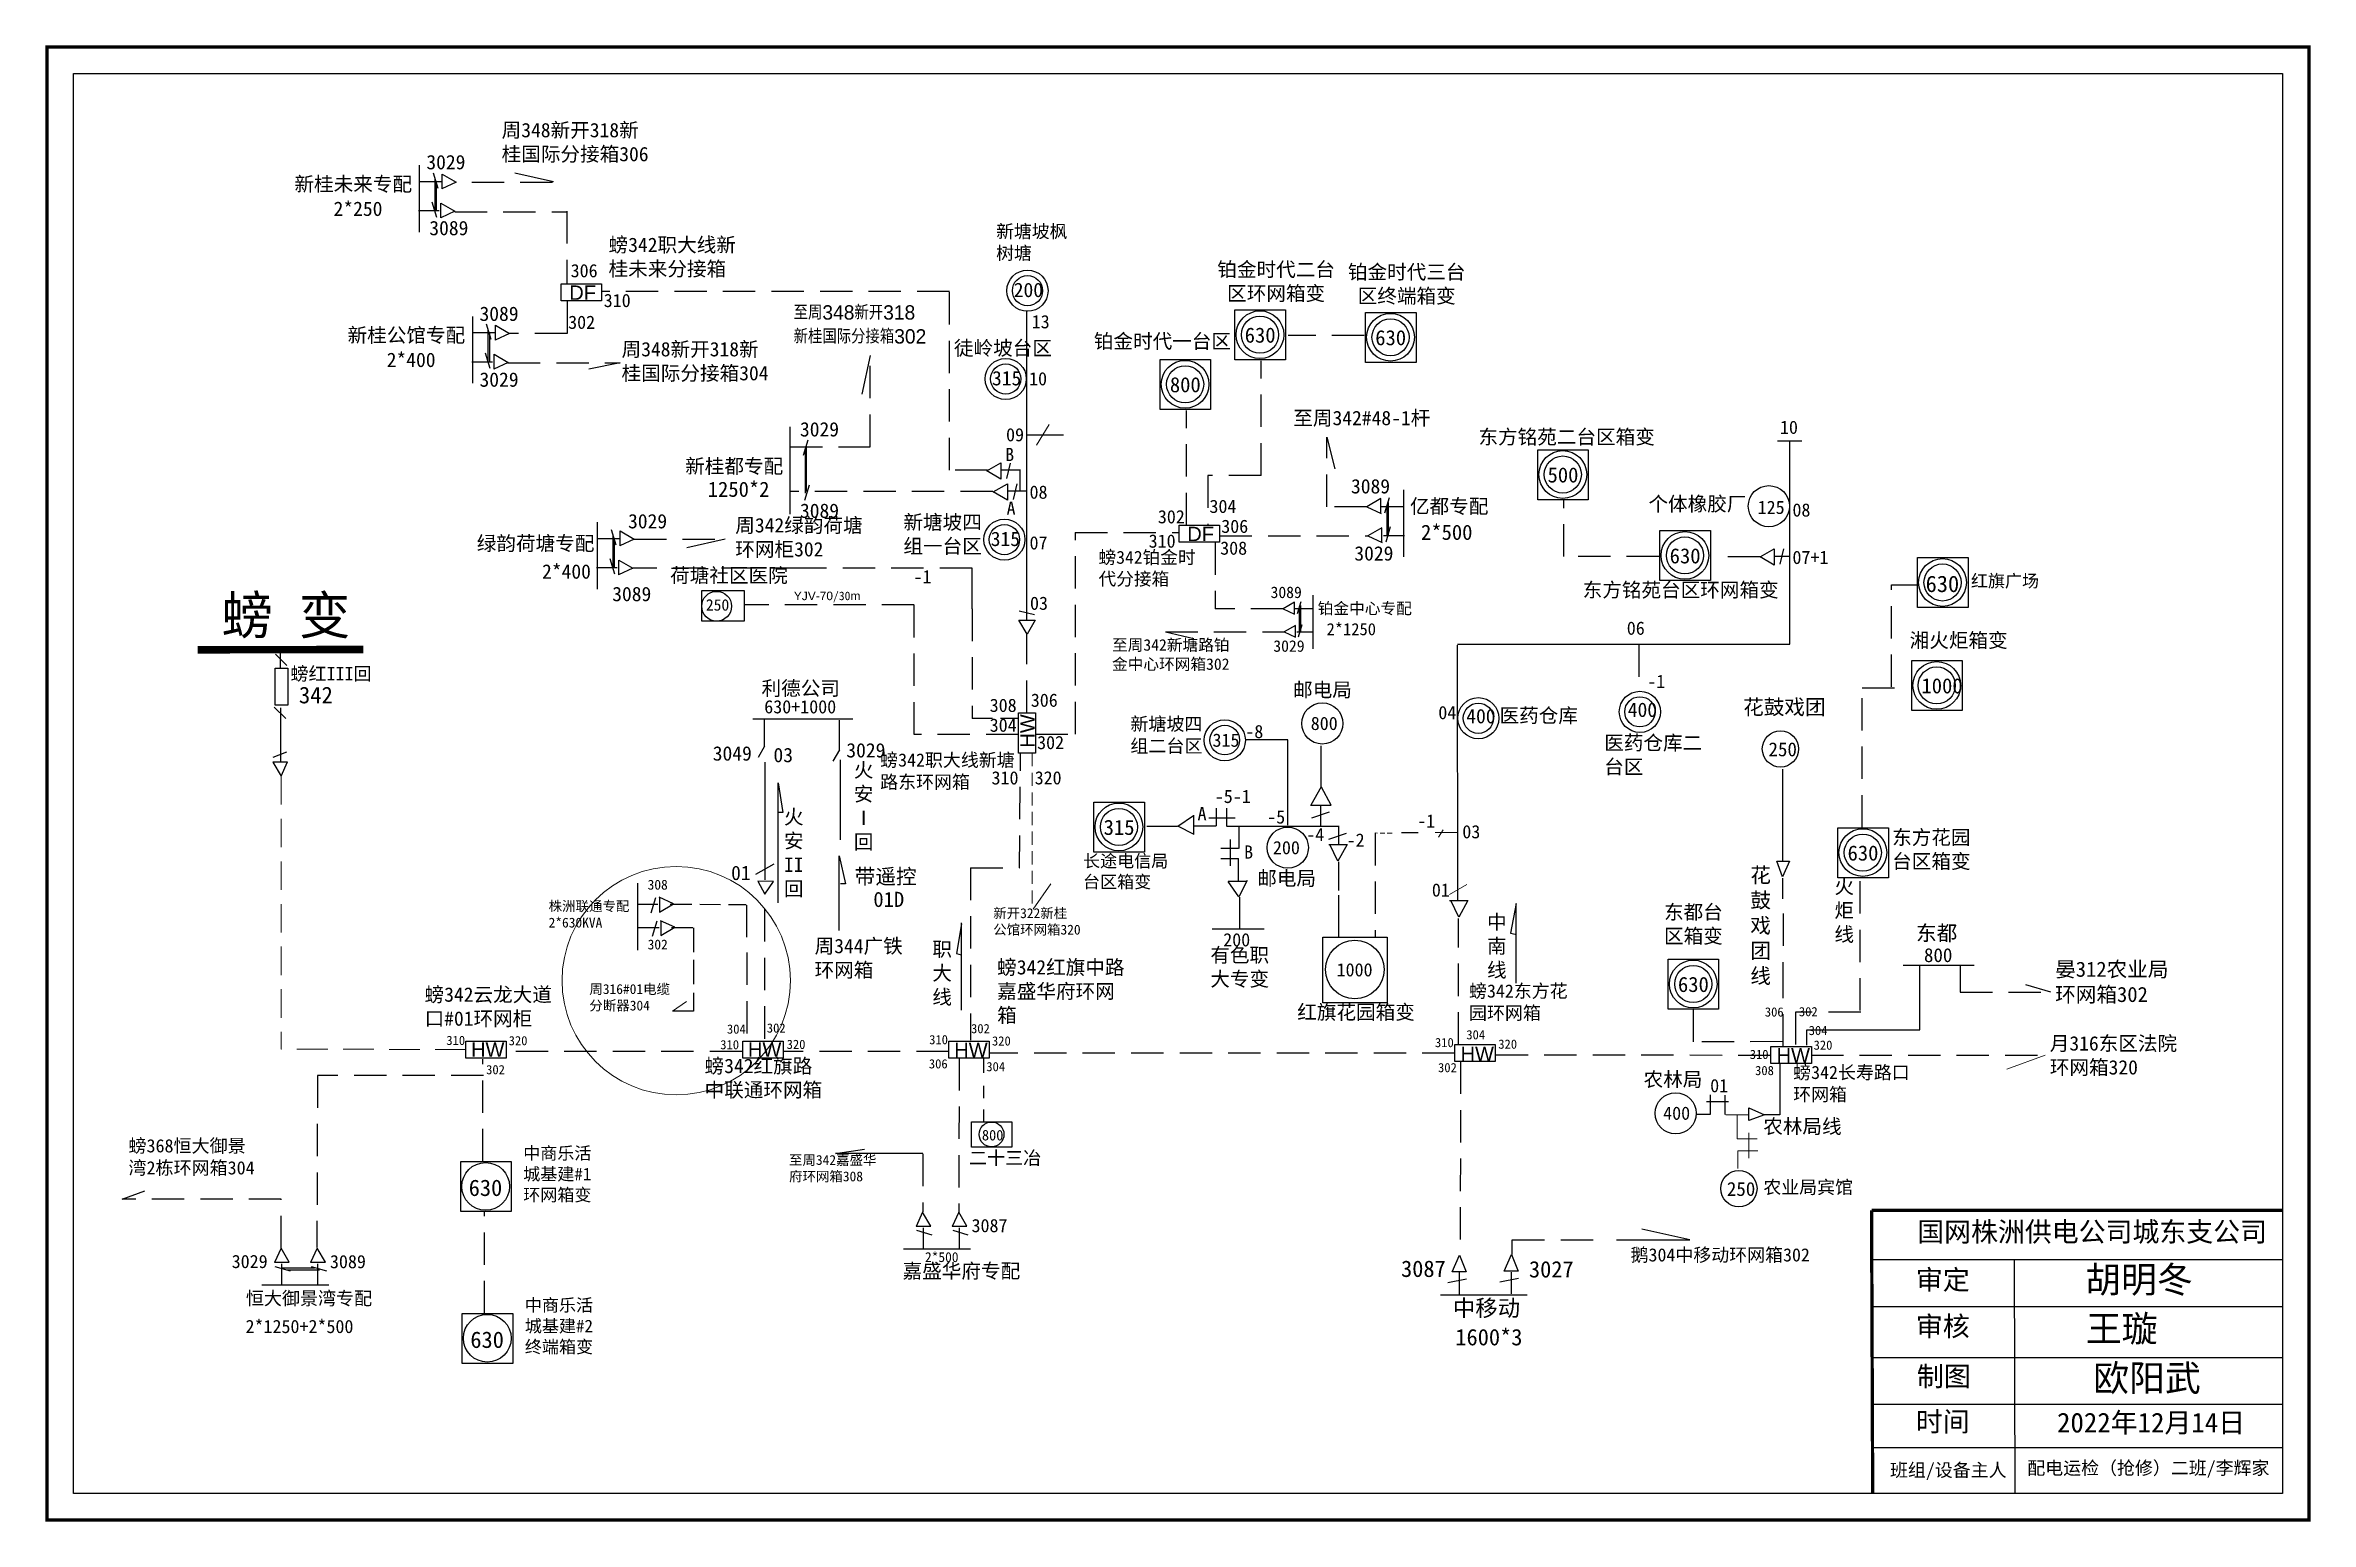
# Model space of a CAD drawing. Extents: x 408 to 1113, y 0 to 355.
# Drawn here: x 408.2 to 752.6, y -0.3 to 224.2 of the extents above; entities outside this region: 3.
import ezdxf

# ---------------------------------------------------------------- set-up
doc = ezdxf.new("R2010")
doc.units = 0
doc.header["$LTSCALE"] = 0.774411
doc.linetypes.add('ACAD_ISO02W100', pattern=[15, 12, -3])
doc.linetypes.add('DASHED2', pattern=[9.525, 6.35, -3.175])
doc.layers.get('0').update_dxf_attribs({"linetype": 'CONTINUOUS'})
doc.layers.add('0-RefEdit0', color=7, linetype='CONTINUOUS')
doc.styles.add('hztxt_txtstyle_2.18_0_0', font='', dxfattribs={"height": 2.185, "bigfont": 'hztxt.shx'})
doc.styles.add('SimSun_txtstyle_1.50_0_0', font='simsun.ttc', dxfattribs={"height": 1.5})
doc.styles.get("Standard").update_dxf_attribs({"font": '', "height": 2.5})
doc.styles.add('仿宋_txtstyle_1.50_0_0', font='simsun.ttc', dxfattribs={"height": 1.5})
doc.styles.add('仿宋_txtstyle_150.00_0_0150', font='simsun.ttc', dxfattribs={"height": 150})
doc.styles.add('仿宋_txtstyle_2.00_0_0', font='simsun.ttc', dxfattribs={"height": 2})
doc.styles.add('字体', font='simkai_0.ttf', dxfattribs={"height": 2.5})
doc.styles.add('宋体_txtstyle_1.50_0_0', font='SIMSUN.TTC', dxfattribs={"height": 1.5})
doc.styles.add('宋体_txtstyle_2.00_0_0', font='SIMSUN.TTC', dxfattribs={"height": 2})
doc.styles.add('宋体_txtstyle_200.00_0_0200', font='SIMSUN.TTC', dxfattribs={"height": 200})
doc.styles.add('宋体_txtstyle_3.00_0_0', font='SIMSUN.TTC', dxfattribs={"height": 3})
doc.styles.add('楷体_GB2312_txtstyle_1.50_0_0', font='SIMKAI.TTF', dxfattribs={"height": 1.5})
doc.styles.add('楷体_GB2312_txtstyle_2.00_0_0', font='SIMKAI.TTF', dxfattribs={"height": 2})
doc.styles.add('楷体_GB2312_txtstyle_2.18_0_0', font='SIMKAI.TTF', dxfattribs={"height": 2.185})
doc.styles.add('楷体_GB2312_txtstyle_200.00_0_0200', font='SIMKAI.TTF', dxfattribs={"height": 200})
doc.styles.add('楷体_GB2312_txtstyle_4.00_0_0', font='SIMKAI.TTF', dxfattribs={"height": 4})
doc.styles.get('hztxt_txtstyle_2.18_0_0').set_extended_font_data('hztxt')
doc.styles.get('Standard').set_extended_font_data('SimSun')

msp = doc.modelspace()

# ---------------------------------------------------------------- linework, layer by layer
at = {"color": 7, "linetype": 'Continuous'}
for p, q in [((1111.37, 355.33), (1110.82, 353)), ((1110.01, 354.28), (1112.91, 354.28)), ((553.53, 159.65), (556.43, 159.65)), ((554.89, 160.7), (554.34, 158.37)), ((554.52, 156.47), (557.43, 156.47)), ((555.88, 157.52), (555.33, 155.18)), ((671.11, 146.55), (673.44, 146.55)), ((672.48, 147.65), (671.93, 145.32)), ((556.24, 138.24), (558.57, 137.69))]:
    msp.add_line(p, q, dxfattribs=at)
at = {"color": 0, "linetype": 'Continuous'}
for p, q in [((465.04, 205.97), (465.04, 195.79)), ((465.04, 205.97), (465.04, 195.79)), ((468.52, 203.44), (465.12, 203.44)), ((467.9, 202.45), (467.2, 204.78)), ((470.65, 203.38), (468.48, 202.38)), ((468.52, 202.38), (468.52, 204.62)), ((468.52, 204.62), (470.65, 203.38)), ((485.42, 203.47), (479.58, 204.77)), ((467.71, 198.04), (467.02, 200.36)), ((468.33, 200.21), (470.46, 198.97)), ((468.33, 197.96), (468.33, 200.21)), ((468.08, 199.03), (464.93, 199.03)), ((470.46, 198.97), (468.3, 197.96)), ((473.11, 183), (473.11, 172.82)), ((473.11, 183), (473.11, 172.82)), ((476.6, 180.47), (473.19, 180.47)), ((475.98, 179.48), (475.28, 181.8)), ((478.73, 180.41), (476.56, 179.4)), ((476.6, 179.4), (476.6, 181.65)), ((476.6, 181.65), (478.73, 180.41)), ((476.16, 176.06), (473.01, 176.06)), ((475.79, 175.07), (475.1, 177.39)), ((478.54, 176), (476.37, 174.99)), ((476.41, 177.23), (478.54, 176)), ((476.41, 174.99), (476.41, 177.23)), ((533.61, 177.03), (532.31, 171.19)), ((523.71, 162.84), (523.71, 156.13)), ((523.88, 163.41), (523.88, 156.35)), ((671.59, 164.07), (675.26, 164.07)), ((611.24, 155.29), (609.11, 154.05)), ((611.24, 153.04), (611.24, 155.29)), ((611.86, 153.12), (612.55, 155.44)), ((614.72, 156.64), (614.72, 146.46)), ((492.09, 151.72), (492.09, 141.54)), ((492.09, 151.72), (492.09, 141.54)), ((609.11, 154.05), (611.28, 153.04)), ((611.24, 154.11), (614.64, 154.11)), ((495.57, 149.19), (492.17, 149.19)), ((494.95, 148.2), (494.26, 150.52)), ((497.7, 149.13), (495.54, 148.12)), ((495.57, 148.12), (495.57, 150.37)), ((495.57, 150.37), (497.7, 149.13)), ((511.56, 149.13), (505.73, 147.83)), ((611.42, 150.87), (609.29, 149.63)), ((609.29, 149.63), (611.46, 148.63)), ((611.42, 148.63), (611.42, 150.87)), ((611.68, 149.69), (614.83, 149.69)), ((612.04, 148.71), (612.74, 151.03)), ((495.13, 144.77), (491.98, 144.77)), ((494.77, 143.79), (494.07, 146.11)), ((497.52, 144.71), (495.35, 143.71)), ((495.39, 145.95), (497.52, 144.71)), ((495.39, 143.71), (495.39, 145.95)), ((598.11, 139.53), (596.4, 138.54)), ((596.4, 138.54), (598.14, 137.74)), ((598.11, 137.74), (598.11, 139.53)), ((598.11, 138.59), (600.83, 138.59)), ((598.6, 137.8), (599.16, 139.66)), ((600.89, 140.61), (600.89, 132.47)), ((598.26, 136), (596.55, 135.01)), ((596.55, 135.01), (598.29, 134.21)), ((598.26, 134.21), (598.26, 136)), ((598.46, 135.06), (600.98, 135.06)), ((598.75, 134.27), (599.31, 136.13)), ((597.09, 118.59), (590.73, 118.59)), ((597.09, 105.65), (597.09, 118.59)), ((580.37, 105.48), (582.74, 107.12)), ((582.76, 107.15), (582.76, 104.21)), ((586.23, 108.22), (586.23, 105.55)), ((587.77, 108.22), (587.77, 105.55)), ((582.85, 104.24), (580.37, 105.48)), ((582.73, 105.53), (586.23, 105.53)), ((585.09, 106.78), (589.11, 106.78)), ((588.38, 99.45), (588.38, 103.47)), ((586.94, 102.13), (589.61, 102.13)), ((586.94, 100.58), (589.61, 100.58)), ((589.63, 97.08), (589.63, 100.58)), ((588.01, 97.12), (590.94, 97.12)), ((589.68, 94.72), (588.04, 97.1)), ((590.92, 97.21), (589.68, 94.72)), ((690.68, 84.38), (701.45, 84.38)), ((550.85, 70.17), (550.85, 67.97)), ((550.85, 66.01), (550.85, 64.11)), ((550.85, 62.4), (550.85, 60.5)), ((528.34, 55.72), (532.75, 56.38)), ((541.63, 55.72), (528.34, 55.72))]:
    msp.add_line(p, q, dxfattribs=at)
at = {"color": 0, "linetype": 'DASHED2'}
for p, q in [((467.4, 204.01), (467.4, 199.01)), ((467.61, 203.42), (467.61, 198.97)), ((485.3, 203.36), (470.69, 203.36)), ((470.42, 198.9), (487.48, 198.9)), ((545.64, 186.77), (492.77, 186.77)), ((545.64, 159.62), (545.64, 186.77)), ((487.5, 185.33), (487.5, 180.39)), ((475.47, 181.04), (475.47, 176.04)), ((475.69, 180.44), (475.69, 176)), ((487.5, 180.39), (478.77, 180.39)), ((608.72, 180.09), (597.17, 180.09)), ((478.5, 175.93), (495.56, 175.93)), ((495.56, 175.93), (490.84, 174.97)), ((593.05, 158.82), (593.05, 176.25)), ((581.68, 151.27), (581.68, 168.7)), ((603.04, 154.05), (603.04, 164.61)), ((603.04, 164.61), (604.66, 158.11)), ((551.42, 159.62), (545.64, 159.62)), ((556.38, 159.71), (556.38, 156.48)), ((593.05, 158.82), (584.94, 158.82)), ((584.94, 158.82), (584.94, 151.25)), ((609.11, 154.05), (603.04, 154.05)), ((612.15, 154.08), (612.15, 149.64)), ((612.36, 154.68), (612.36, 149.67)), ((494.45, 149.76), (494.45, 144.75)), ((494.66, 149.16), (494.66, 144.72)), ((564.75, 150.13), (580.58, 150.13)), ((564.8, 119.48), (564.8, 150.13)), ((586.06, 148.64), (586.06, 138.51)), ((586.73, 149.63), (609.3, 149.63)), ((523.3, 144.72), (497.52, 144.71)), ((549.09, 144.72), (523.3, 144.72)), ((540.31, 139.15), (514.53, 139.15)), ((540.31, 119.43), (540.31, 139.15)), ((596.4, 138.54), (586.05, 138.54)), ((598.84, 138.57), (598.84, 135.01)), ((599.01, 139.05), (599.01, 135.04)), ((557.44, 122.74), (557.44, 134.7)), ((578.5, 135.01), (596.55, 135.01)), ((556.15, 119.43), (540.31, 119.43)), ((558.74, 119.48), (564.8, 119.48)), ((589.73, 102.11), (589.73, 105.43)), ((699.33, 84.34), (699.33, 80.24)), ((699.33, 80.24), (713.14, 80.24)), ((713.14, 80.24), (709.35, 81.34)), ((449.55, 67.6), (449.47, 41.42)), ((474.8, 67.6), (449.55, 67.6))]:
    msp.add_line(p, q, dxfattribs=at)
at = {"linetype": 'DASHED2'}
for p, q in [((487.45, 198.97), (487.45, 187.92)), ((533.61, 163.17), (533.61, 177.03)), ((521.43, 163.17), (533.61, 163.17)), ((552.24, 156.37), (521.43, 156.37)), ((639.1, 146.47), (639.1, 154.98)), ((497.7, 149.13), (511.56, 149.13)), ((497.7, 149.13), (511.56, 149.13)), ((653.54, 146.47), (639.1, 146.47)), ((668.92, 146.46), (661.59, 146.46)), ((688.9, 126.65), (688.9, 142.18)), ((688.9, 142.18), (692.82, 142.18)), ((549.09, 138.54), (549.09, 121.88)), ((578.5, 135.01), (582.79, 134.04)), ((650.49, 133.1), (650.49, 126.09)), ((684.45, 105.29), (684.45, 126.52)), ((684.45, 126.52), (691.77, 126.52)), ((556.31, 99.16), (556.47, 116.6)), ((580.33, 105.42), (575.65, 105.42)), ((610.41, 104.45), (610.41, 88.65)), ((616.95, 104.45), (614.37, 104.45)), ((548.87, 99.16), (548.86, 72.96)), ((548.87, 99.16), (556.31, 99.16)), ((684.16, 77.44), (684.16, 97.58)), ((517.56, 73.18), (517.56, 95.41)), ((589.74, 94.68), (589.74, 90)), ((623.08, 72.29), (623.08, 91.44)), ((672.42, 79.9), (672.49, 92.33)), ((514.85, 86.28), (514.83, 72.85)), ((672.42, 71.98), (672.42, 79.9)), ((658.77, 72.7), (658.77, 77.62)), ((684.22, 77.21), (674.31, 77.21)), ((674.31, 77.21), (674.31, 71.98)), ((672.33, 72.73), (658.83, 72.71)), ((474.72, 54.54), (474.72, 70.07)), ((514.13, 71.22), (478.25, 71.22)), ((545.54, 71.22), (520.54, 71.22)), ((547.11, 70.24), (547.1, 46.84)), ((622.46, 70.98), (551.7, 70.98)), ((623.37, 69.69), (623.31, 40.58)), ((628.72, 70.72), (670.7, 70.69)), ((676.67, 70.68), (712.29, 70.68)), ((671.94, 61.61), (669.48, 61.61)), ((541.6, 55.66), (541.6, 46.84)), ((419.88, 48.76), (423.3, 50.06)), ((444.05, 48.76), (419.88, 48.76)), ((444.05, 41.31), (444.05, 48.76)), ((474.97, 31.44), (474.97, 46.98)), ((631.17, 42.61), (631.17, 40.38)), ((631.24, 42.61), (645.04, 42.61)), ((444.19, 38.34), (449.47, 38.34)), ((444.94, 38.05), (450.22, 38.05))]:
    msp.add_line(p, q, dxfattribs=at)
for p, q in [((557.43, 156.47), (557.41, 183.84)), ((557.39, 165.01), (562.98, 165.01)), ((673.45, 133.14), (673.42, 164.05)), ((673.45, 133.1), (622.91, 133.1)), ((622.95, 94.29), (622.92, 133.03)), ((530.98, 121.77), (515.77, 121.75)), ((517.54, 117.63), (517.55, 121.75)), ((528.92, 117.09), (528.92, 121.59)), ((552.22, 121.87), (549.09, 121.88)), ((556.14, 121.85), (553.44, 121.87)), ((517.54, 117.63), (516.55, 115.93)), ((528.92, 117.09), (527.94, 115.39)), ((506.47, 93.57), (503.21, 93.58)), ((510.82, 93.55), (507.69, 93.56)), ((514.74, 93.53), (512.04, 93.54)), ((506.65, 90.02), (503.39, 90.03)), ((647.07, 42.61), (658.23, 42.61)), ((658.23, 42.61), (650.93, 44.24))]:
    msp.add_line(p, q)
at = {"linetype": 'Continuous'}
for p, q in [((521.43, 152.94), (521.43, 166.18)), ((524.11, 164.17), (523.41, 161.85)), ((524.3, 157.32), (523.6, 155)), ((444.91, 129.94), (443.18, 131.66)), ((444.72, 121.87), (442.99, 123.6)), ((443.95, 123.48), (443.94, 115.22)), ((442.78, 115.23), (444.02, 113.1)), ((445.02, 115.23), (442.78, 115.23)), ((442.82, 115.97), (444.92, 116.8)), ((444.02, 113.1), (445.02, 115.27)), ((517.61, 97.33), (517.61, 115.24)), ((529.1, 103.42), (529.1, 115.59)), ((672.38, 107.63), (672.39, 114.13)), ((519.59, 93.83), (519.59, 112.09)), ((519.59, 112.09), (520.31, 107.57)), ((520.31, 107.57), (519.59, 107.57)), ((600.75, 106.78), (603.45, 107.68)), ((672.39, 100.24), (672.36, 108.04)), ((587.79, 105.51), (604.87, 105.51)), ((603.34, 103.51), (606.04, 104.41)), ((604.87, 102.76), (604.87, 105.56)), ((528.9, 89.62), (528.9, 100.97)), ((528.9, 100.97), (529.86, 96.74)), ((603.34, 102.69), (606.12, 102.69)), ((604.73, 100.16), (603.51, 102.69)), ((606.12, 102.69), (604.73, 100.16)), ((604.83, 100.05), (604.83, 95.73)), ((671.44, 100.16), (673.38, 100.16)), ((672.35, 97.78), (671.44, 100.16)), ((673.38, 100.16), (672.35, 97.78)), ((498.27, 86.66), (498.27, 96.84)), ((516.21, 98.2), (519, 99.76)), ((516.53, 97.11), (517.56, 95.14)), ((518.92, 97.1), (516.53, 97.11)), ((517.56, 95.14), (518.92, 97.1)), ((529.86, 96.74), (529.09, 96.74)), ((672.39, 94.45), (672.39, 97.57)), ((501.31, 93.6), (498.16, 93.6)), ((500.95, 94.59), (500.25, 92.27)), ((503.7, 93.66), (501.53, 94.67)), ((501.57, 94.67), (501.57, 92.42)), ((501.57, 92.42), (503.7, 93.66)), ((514.82, 88.63), (514.82, 93.5)), ((604.83, 95.01), (604.83, 88.7)), ((621.71, 94.17), (624.49, 94.17)), ((623.1, 91.64), (621.88, 94.17)), ((624.49, 94.17), (623.1, 91.64)), ((631.85, 93.75), (630.95, 89.23)), ((631.85, 81.64), (631.85, 93.75)), ((501.5, 90.05), (498.35, 90.05)), ((501.14, 91.04), (500.44, 88.72)), ((503.89, 90.11), (501.72, 91.12)), ((501.76, 91.12), (501.76, 88.87)), ((501.76, 88.87), (503.89, 90.11)), ((506.71, 90.05), (506.71, 86.32)), ((547.48, 90.64), (546.71, 86.11)), ((547.5, 77.53), (547.5, 90.79)), ((630.95, 89.23), (631.67, 89.05)), ((506.71, 85.19), (506.71, 81.46)), ((546.71, 86.11), (547.43, 85.93)), ((693.21, 74.5), (693.21, 84.24)), ((506.71, 80.15), (506.71, 77.35)), ((506.71, 77.35), (503.53, 77.35)), ((676.05, 72.17), (676.05, 74.5)), ((676.05, 74.5), (693.21, 74.5)), ((671.97, 61.61), (671.97, 69.4)), ((664.11, 63.6), (660.76, 63.6)), ((661.39, 61.65), (661.39, 64.65)), ((663.61, 61.67), (663.6, 64.58)), ((667.21, 62.66), (669.6, 61.62)), ((667.21, 60.72), (667.21, 62.66)), ((661.32, 61.65), (659.36, 61.65)), ((667.21, 61.57), (663.69, 61.58)), ((669.6, 61.62), (667.21, 60.72)), ((541.58, 46.8), (540.57, 44.63)), ((542.82, 44.67), (541.58, 46.8)), ((547.07, 46.8), (546.07, 44.63)), ((548.31, 44.67), (547.07, 46.8)), ((540.57, 44.67), (542.82, 44.67)), ((540.65, 44.05), (542.97, 43.35)), ((541.64, 44.41), (541.64, 41.26)), ((546.07, 44.67), (548.31, 44.67)), ((546.15, 44.05), (548.47, 43.35)), ((547.13, 44.41), (547.13, 41.26)), ((444.02, 41.31), (443.01, 39.15)), ((443.01, 39.18), (445.25, 39.18)), ((443.09, 38.56), (445.41, 37.87)), ((445.25, 39.18), (444.02, 41.31)), ((444.08, 38.93), (444.08, 35.78)), ((449.51, 41.31), (448.51, 39.15)), ((448.51, 39.18), (450.75, 39.18)), ((448.58, 38.56), (450.91, 37.87)), ((450.75, 39.18), (449.51, 41.31)), ((449.57, 38.93), (449.57, 35.78)), ((548.84, 41.18), (538.66, 41.18)), ((622.11, 37.73), (623.22, 40.28)), ((623.22, 40.28), (624.22, 37.73)), ((630, 37.81), (631.11, 40.37)), ((631.11, 40.37), (632.11, 37.81)), ((685.91, 39.59), (748.28, 39.59)), ((707.56, 39.58), (707.64, 4.04)), ((451.28, 35.69), (441.1, 35.69)), ((624.27, 36.62), (621.46, 36.06)), ((624.22, 37.73), (622.11, 37.73)), ((623.22, 34.33), (623.22, 37.62)), ((632.16, 36.7), (629.35, 36.14)), ((632.11, 37.81), (630, 37.81)), ((631.11, 34.41), (631.11, 37.7)), ((620.33, 34.22), (633.51, 34.22)), ((685.91, 32.48), (748.28, 32.48)), ((685.91, 24.73), (748.28, 24.73)), ((685.91, 17.63), (748.28, 17.63)), ((685.92, 11.03), (748.29, 11.03))]:
    msp.add_line(p, q, dxfattribs=at)
at = {"color": 7, "linetype": 'Continuous', "lineweight": 0, "ltscale": 0.330633}
msp.add_line((560.81, 166.58), (558.89, 163.4), dxfattribs=at)
at = {"color": 7}
msp.add_line((557.44, 136.82), (557.43, 156.47), dxfattribs=at)
at = {"linetype": 'ACAD_ISO02W100'}
msp.add_line((443.91, 129.5), (443.91, 132.2), dxfattribs=at)
at = {"color": 7, "linetype": 'DASHED2', "lineweight": 0, "ltscale": 0.404683}
msp.add_line((558.21, 116.6), (558.24, 92.98), dxfattribs=at)
at = {"color": 7, "linetype": 'DASHED2', "lineweight": 0, "ltscale": 0.87881}
msp.add_line((444.02, 113.1), (444.02, 71.59), dxfattribs=at)
at = {"color": 7, "linetype": 'DASHED2', "lineweight": 0, "ltscale": 0.148933}
msp.add_line((612.96, 104.44), (610.41, 104.45), dxfattribs=at)
at = {"color": 7, "linetype": 'Continuous', "lineweight": 0, "ltscale": 0.078779}
msp.add_line((622.94, 104.51), (619.49, 104.51), dxfattribs=at)
at = {"color": 7, "linetype": 'Continuous', "lineweight": 0, "ltscale": 0.067541}
msp.add_line((620.73, 104.93), (620.01, 103.82), dxfattribs=at)
at = {"color": 7, "linetype": 'Continuous', "lineweight": 0, "ltscale": 0.404683}
msp.add_line((558.4, 92.89), (561.06, 96.72), dxfattribs=at)
at = {"color": 7, "linetype": 'Continuous', "lineweight": 0, "ltscale": 0.347258}
msp.add_line((624.32, 96.62), (621.71, 95.09), dxfattribs=at)
at = {"color": 0, "linetype": 'ByBlock'}
msp.add_line((585.62, 89.9), (593.5, 89.9), dxfattribs=at)
at = {"color": 7, "linetype": 'Continuous', "lineweight": 0, "ltscale": 0.546109}
msp.add_line((503.53, 77.35), (505.65, 78.82), dxfattribs=at)
at = {"color": 7, "linetype": 'DASHED2', "lineweight": 0, "ltscale": 0.949115}
msp.add_line((472.11, 71.53), (444.02, 71.59), dxfattribs=at)
at = {"color": 7, "linetype": 'Continuous', "lineweight": 0, "ltscale": 1.064052}
msp.add_line((712.29, 70.68), (706.44, 68.52), dxfattribs=at)
at = {"color": 7, "linetype": 'Continuous', "lineweight": 0, "ltscale": 0.469266}
for p, q in [((665.45, 61.57), (665.45, 57.95)), ((667.2, 58.85), (667.2, 55)), ((665.45, 57.95), (668.47, 57.95)), ((665.55, 56.13), (668.57, 56.13)), ((665.55, 56.13), (665.55, 53.45)), ((667.71, 57.95), (667.71, 57.95)), ((667.81, 56.13), (667.81, 56.13))]:
    msp.add_line(p, q, dxfattribs=at)
at = {"color": 7}
for points in [[(1107.81, 354.12), (1109.96, 355.35), (1109.95, 352.87)], [(551.33, 159.49), (553.48, 160.73), (553.47, 158.24)], [(552.32, 156.3), (554.47, 157.54), (554.46, 155.06)], [(668.91, 146.44), (671.06, 147.67), (671.06, 145.19)], [(557.45, 134.67), (556.21, 136.83), (558.69, 136.82)]]:
    msp.add_lwpolyline(points, close=True, dxfattribs=at)
at = {"linetype": 'Continuous', "const_width": 0.5}
msp.add_lwpolyline([(408.42, 223.96), (752.39, 223.96), (752.39, -0.01), (408.42, -0.01)], close=True, dxfattribs=at)
at = {"linetype": 'Continuous'}
for points in [[(412.46, 219.91), (748.35, 219.91), (748.35, 4.04), (412.46, 4.04)], [(472.11, 72.82), (478.25, 72.82), (478.25, 70.24), (472.11, 70.24)], [(514.22, 72.82), (520.36, 72.82), (520.36, 70.24), (514.22, 70.24)], [(545.55, 72.82), (551.7, 72.82), (551.7, 70.24), (545.55, 70.24)], [(622.49, 72.27), (628.64, 72.27), (628.64, 69.69), (622.49, 69.69)], [(670.57, 71.98), (676.72, 71.98), (676.72, 69.39), (670.57, 69.39)]]:
    msp.add_lwpolyline(points, close=True, dxfattribs=at)
at = {"color": 0, "linetype": 'Continuous'}
for points in [[(486.6, 187.94), (492.75, 187.94), (492.75, 185.36), (486.6, 185.36)], [(580.58, 151.25), (586.73, 151.25), (586.73, 148.67), (580.58, 148.67)], [(556.14, 116.6), (556.14, 122.74), (558.72, 122.74), (558.72, 116.6)], [(548.99, 60.52), (555.16, 60.52), (555.16, 56.67), (548.99, 56.67)]]:
    msp.add_lwpolyline(points, close=True, dxfattribs=at)
at = {"color": 0}
for points in [[(589.07, 184), (596.75, 184), (596.75, 176.39), (589.07, 176.39)], [(608.92, 183.6), (616.6, 183.6), (616.6, 175.99), (608.92, 175.99)], [(577.69, 176.45), (585.37, 176.45), (585.37, 168.84), (577.69, 168.84)], [(635.12, 162.73), (642.8, 162.73), (642.8, 155.12), (635.12, 155.12)], [(653.69, 150.43), (661.37, 150.43), (661.37, 142.82), (653.69, 142.82)], [(692.87, 146.33), (700.54, 146.33), (700.54, 138.72), (692.87, 138.72)], [(691.98, 130.68), (699.66, 130.68), (699.66, 123.06), (691.98, 123.06)], [(567.62, 109.16), (575.3, 109.16), (575.3, 101.54), (567.62, 101.54)], [(680.74, 105.25), (688.42, 105.25), (688.42, 97.64), (680.74, 97.64)], [(654.95, 85.27), (662.62, 85.27), (662.62, 77.66), (654.95, 77.66)], [(471.33, 54.51), (479.01, 54.51), (479.01, 46.9), (471.33, 46.9)], [(471.58, 31.41), (479.26, 31.41), (479.26, 23.8), (471.58, 23.8)]]:
    msp.add_lwpolyline(points, close=True, dxfattribs=at)
at = {"linetype": 'Continuous'}
for points, const_width in [([(456.54, 132.34), (431.35, 132.31)], 1.15), ([(685.87, 47.09), (686.04, 4.04)], 0.5), ([(685.91, 47.09), (748.28, 47.09)], 0.5)]:
    msp.add_lwpolyline(points, dxfattribs=dict(at, const_width=const_width))
at = {"linetype": 'ACAD_ISO02W100'}
msp.add_lwpolyline([(445.07, 123.91), (443.14, 123.91), (443.14, 129.5), (445.07, 129.5)], close=True, dxfattribs=at)
msp.add_lwpolyline([(602.41, 88.62), (612.19, 88.62), (612.19, 78.65), (602.41, 78.65)], close=True)
at = {"color": 0, "linetype": 'Continuous'}
for centre, radius in [((557.52, 186.9), 3.13), ((554.21, 173.48), 3.13), ((602.35, 121.1), 3.13), ((587.52, 118.54), 3.13), ((587.52, 118.58), 2.25), ((552.05, 58.62), 1.89)]:
    msp.add_circle(centre, radius, dxfattribs=at)
at = {"linetype": 'Continuous'}
for centre, radius in [((557.52, 186.9), 2.3), ((554.21, 173.48), 2.3), ((670.25, 154.14), 3.13), ((554.01, 149.05), 3.13), ((554.01, 149.05), 2.3), ((626.08, 121.9), 3.13), ((626.08, 121.9), 2.3), ((650.64, 122.87), 3.13), ((650.64, 122.87), 2.3), ((597.1, 102.22), 3.13), ((607.3, 83.7), 4.44), ((656.08, 61.83), 3.13)]:
    msp.add_circle(centre, radius, dxfattribs=at)
at = {"color": 0}
for centre, radius in [((592.87, 180.21), 3.63), ((592.87, 180.21), 2.82), ((612.72, 179.82), 3.63), ((612.72, 179.82), 2.82), ((581.49, 172.67), 3.63), ((581.49, 172.67), 2.82), ((638.92, 158.95), 3.63), ((638.92, 158.95), 2.82), ((657.49, 146.65), 3.63), ((657.49, 146.65), 2.82), ((696.66, 142.54), 3.63), ((696.66, 142.54), 2.82), ((510.25, 138.92), 2.27), ((695.78, 126.89), 3.63), ((695.78, 126.89), 2.82), ((571.42, 105.37), 3.63), ((571.42, 105.37), 2.82), ((684.54, 101.47), 3.63), ((684.54, 101.47), 2.82), ((658.75, 81.49), 3.63), ((658.75, 81.49), 2.82), ((475.13, 50.72), 3.63), ((475.38, 27.63), 3.63)]:
    msp.add_circle(centre, radius, dxfattribs=at)
for centre in [(672.02, 117.23), (665.69, 50.38)]:
    msp.add_circle(centre, 2.76)
at = {"color": 12, "linetype": 'Continuous', "lineweight": 0, "ltscale": 0.669011, "true_color": 0xc00000}
msp.add_circle((504.1, 82), 17.36, dxfattribs=at)
at = {"layer": '0-RefEdit0', "color": 0, "linetype": 'ByBlock', "ltscale": 2}
for p, q in [((549.09, 138.54), (549.09, 144.72)), ((602.18, 111.53), (602.18, 117.71))]:
    msp.add_line(p, q, dxfattribs=at)
at = {"layer": '0-RefEdit0', "linetype": 'ByBlock', "ltscale": 2}
for p, q in [((602.18, 111.49), (600.61, 108.68)), ((602.18, 111.45), (603.67, 108.72)), ((600.57, 108.68), (603.71, 108.68)), ((602.12, 105.53), (602.12, 108.67))]:
    msp.add_line(p, q, dxfattribs=at)
at = {"layer": '0-RefEdit0', "color": 0, "linetype": 'ByBlock', "ltscale": 2}
msp.add_lwpolyline([(507.99, 141.31), (514.44, 141.31), (514.44, 136.65), (507.99, 136.65)], close=True, dxfattribs=at)

# ---------------------------------------------------------------- texts
at = {"color": 0, "linetype": 'Continuous'}
for p in [(694.09, 141.08), (472.55, 49.26), (472.8, 26.16)]:
    msp.add_text('630', height=2.5, dxfattribs=at).set_placement(p)
at = {"attachment_point": 1}
for s, insert, char_height, width, style in [('{\\fSimSun|b0|i0|c134|p2;周348新开318新桂国际分接箱306}', (477.56, 212.41), 2.185, 23.6779, '字体'), ('{\\fSimSun|b0|i0|c134|p2;新桂未来专配}', (446.05, 204.21), 2.185, 23.6779, '字体'), ('新桂公馆专配', (454.13, 181.24), 2.185, 23.6779, '字体'), ('{\\fSimSun|b0|i0|c134|p2;周348新开318新桂国际分接箱304}', (495.8, 179.1), 2.185, 23.6779, '字体'), ('东方铭苑二台区箱变', (626.09, 165.77), 2.185, 31.9938, '字体'), ('新桂都专配', (505.47, 161.32), 2.185, 23.6779, '字体'), ('个体橡胶厂', (651.94, 155.59), 2.185, 16.3469, '字体'), ('周342绿韵荷塘环网柜302', (513.09, 152.33), 2.185, 21.2226, '字体'), ('绿韵荷塘专配 ', (473.78, 149.58), 2.185, 21.89, '字体'), ('荷塘社区医院', (503.18, 144.71), 2.185, 31.9938, '字体'), ('东方铭苑台区环网箱变', (641.94, 142.51), 2.185, 31.9938, '字体'), ('红旗广场', (700.97, 143.73), 1.9, 21.1962, '字体'), ('湘火炬箱变', (691.66, 134.84), 2.185, 18.5002, '字体'), ('利德公司', (517.08, 127.55), 2.185, 14.3591, '字体'), ('花鼓戏团', (666.34, 124.76), 2.3, 15.1149, '字体'), ('火安Ⅰ回', (531.11, 115.13), 2.185, 3.0797, '字体'), ('螃342职大线新塘路东环网箱', (535.12, 116.55), 2, 21.2226, '楷体_GB2312_txtstyle_2.00_0_0'), ('火安\\PII回', (520.49, 108), 2.185, 3.0797, '字体'), ('东方花园台区箱变', (689, 104.88), 2.185, 13.28, '字体'), ('邮电局', (592.46, 98.65), 2.185, 14.3591, '字体'), ('花鼓戏团线', (667.43, 99.21), 2.3, 2.834, '字体'), ('火炬线', (680.22, 97.43), 2.185, 3.1851, '字体'), ('东都台区箱变', (654.31, 93.52), 2.185, 8.9291, '字体'), ('中南线', (627.4, 92), 2.185, 3.1851, '字体'), ('东都', (692.63, 90.39), 2.3, 15.1149, '字体'), ('{\\fSimSun|b0|i0|c134|p2;周}344{\\fSimSun|b0|i0|c134|p2;广铁\\P环网箱}', (525.15, 88.36), 2.185, 24.3756, '字体'), ('职大线', (543.05, 87.89), 2.185, 3.1851, '字体'), ('有色职大专变', (585.32, 86.99), 2.185, 10.4887, '字体'), ('螃342{\\fSimSun|b0|i0|c134|p2;红旗中路嘉盛华府环网箱}', (552.91, 85.13), 2.185, 19.8286, '字体'), ('{\\fSimSun|b0|i0|c134|p2;晏312农业局环网箱302}', (713.78, 84.89), 2.3, 18.4782, '字体'), ('螃342云龙大道口#01环网柜', (465.84, 80.98), 2.185, 21.8564, '字体'), ('螃342东方花园环网箱', (624.66, 81.43), 2, 14.9849, '宋体_txtstyle_2.00_0_0'), ('红旗花园箱变', (598.54, 78.31), 2.185, 28.5026, '字体'), ('{\\H0.6407x;306}', (669.64, 77.94), 2.185, 24.3757, '字体'), ('{\\H0.6407x;302}', (674.82, 77.99), 2.185, 24.3757, '字体'), ('{\\H0.6407x;310}', (469.15, 73.62), 2.185, 24.3757, '字体'), ('{\\fArial|b0|i0|c0|p32;HW}', (472.9, 72.62), 2.185, 24.3757, '字体'), ('{\\H0.6407x;320}', (478.63, 73.58), 2.185, 24.3757, '字体'), ('{\\H0.6407x;310}', (510.8, 72.97), 2.185, 24.3757, '字体'), ('{\\H0.6407x;304}', (511.82, 75.34), 2.185, 24.3757, '字体'), ('{\\fArial|b0|i0|c0|p32;HW}', (515.01, 72.62), 2.185, 24.3757, '字体'), ('{\\H0.6407x;302}', (517.88, 75.5), 2.185, 24.3757, '字体'), ('{\\H0.6407x;320}', (520.9, 73.02), 2.185, 24.3757, '字体'), ('{\\H0.6407x;310}', (542.57, 73.73), 2.185, 24.3757, '字体'), ('{\\fArial|b0|i0|c0|p32;HW}', (546.38, 72.55), 2.185, 24.3757, '字体'), ('{\\H0.6407x;302}', (548.94, 75.41), 2.185, 24.3757, '字体'), ('{\\H0.6407x;320}', (552.12, 73.54), 2.185, 24.3757, '字体'), ('{\\H0.6407x;310}', (619.48, 73.29), 2.185, 24.3757, '字体'), ('{\\H0.6407x;304}', (624.25, 74.48), 2.185, 24.3757, '字体'), ('{\\H0.6407x;320}', (629.11, 73.05), 2.185, 24.3757, '字体'), ('{\\H0.6407x;304}', (676.31, 75.13), 2.185, 24.3757, '字体'), ('{\\H0.6407x;320}', (677.06, 72.9), 2.185, 24.3757, '字体'), ('{\\H0.6407x;302}', (475.2, 69.17), 2.185, 24.3757, '字体'), ('螃342{\\fSimSun|b0|i0|c134|p2;红旗路\\P中联通环网箱}', (508.42, 70.13), 2.185, 24.3757, '字体'), ('{\\H0.6407x;306}', (542.52, 70.06), 2.185, 24.3757, '字体'), ('{\\H0.6407x;304}', (551.26, 69.63), 2.185, 24.3757, '字体'), ('{\\H0.6407x;302}', (619.95, 69.48), 2.185, 24.3757, '字体'), ('{\\fArial|b0|i0|c0|p32;HW}', (623.37, 71.97), 2.185, 24.3757, '字体'), ('{\\H0.6407x;310}', (667.35, 71.49), 2.185, 24.3757, '字体'), ('{\\H0.6407x;308}', (668.16, 69.04), 2.185, 24.3757, '字体'), ('{\\fArial|b0|i0|c0|p32;HW}', (671.42, 71.74), 2.185, 24.3757, '字体'), ('农林局', (651.2, 68.09), 2.185, 14.3591, '字体'), ('农林局线', (669.4, 60.93), 2.185, 14.3591, '字体'), ('{\\fSimSun|b0|i0|c134|p2;中商乐活城基建#1环网箱变}', (480.84, 56.72), 1.9, 11.7751, '字体'), ('嘉盛华府专配', (538.53, 38.96), 2.185, 24.2863, '字体'), ('2*500', (541.93, 40.72), 1.5, 4.2281, 'SimSun_txtstyle_1.50_0_0'), ('3087', (614.32, 39.45), 2.5, 22.4276, '字体'), ('3027', (633.77, 39.37), 2.5, 22.4276, '字体'), ('{\\fSimSun|b0|i0|c134|p2;中商乐活城基建#2终端箱变}', (481.09, 33.62), 1.9, 11.7751, '字体'), ('中移动', (622.2, 33.48), 2.5, 22.4276, '字体')]:
    msp.add_mtext(s, dxfattribs=dict(at, insert=insert, char_height=char_height, width=width, style=style))
at = {"linetype": 'Continuous', "char_height": 2.185, "width": 2.8242, "attachment_point": 1}
for s, insert in [('3029 ', (466.11, 207.54)), ('2*250', (452, 200.45)), ('3089 ', (466.56, 197.52)), ('3089 ', (474.19, 184.49)), ('2*400', (460.08, 177.48)), ('3029 ', (474.19, 174.48)), ('3029', (522.92, 166.92)), ('3029 ', (496.78, 152.95)), ('3089', (522.92, 154.54)), ('2*400', (483.7, 145.3)), ('3089 ', (494.37, 141.88)), ('3049', (509.66, 117.64)), ('03', (518.89, 117.4)), ('3029', (529.97, 118.12)), ('01', (512.45, 99.48))]:
    msp.add_mtext(s, dxfattribs=dict(at, insert=insert))
at = {"color": 1, "linetype": 'DASHED2', "insert": (552.76, 196.92), "char_height": 1.9837, "width": 11.0089, "attachment_point": 1, "style": '字体'}
msp.add_mtext('{\\fSimSun|b0|i0|c134|p2;\\C256;新塘坡枫树塘}', dxfattribs=at)
at = {"color": 7, "char_height": 2.185, "attachment_point": 1}
for s, insert, width, style in [('{\\fSimSun|b0|i0|c134|p2;螃342职大线新桂未来分接箱}', (493.82, 194.97), 20.5929, '楷体_GB2312_txtstyle_2.18_0_0'), ('新塘坡四组一台区', (538.65, 152.8), 13.5989, '字体'), ('医药仓库', (629.3, 123.41), 15.1497, '字体'), ('{\\fSimSun|b0|i0|c134|p2;医药仓库二台区}', (645.22, 119.26), 15.1497, '字体')]:
    msp.add_mtext(s, dxfattribs=dict(at, insert=insert, width=width, style=style))
at = {"color": 0, "attachment_point": 1}
for s, insert, char_height, width in [('306', (488.05, 190.95), 2.01, 14.3591), ('310', (493.08, 186.42), 2.01, 14.3591), ('302', (487.67, 183.11), 2.01, 14.3591), ('13', (558.16, 183.19), 2.01, 14.3591), ('630', (590.55, 181.3), 2.3, 4.8377), ('630', (610.4, 180.91), 2.3, 4.8377), ('10', (557.76, 174.52), 2.01, 14.3591), ('800', (579.17, 173.76), 2.3, 4.8377), ('09', (554.26, 166.01), 2.01, 14.3591), ('B', (554.12, 163), 2.01, 14.3591), ('500', (636.6, 160.04), 2.3, 4.8377), ('08', (557.83, 157.28), 2.01, 14.3591), ('304', (585.19, 155.12), 2.01, 14.3591), ('A', (554.34, 154.84), 2.01, 14.3591), ('302', (577.34, 153.54), 2.01, 14.3591), ('306', (586.98, 152.09), 2.01, 14.3591), ('07', (557.83, 149.57), 2.01, 14.3591), ('310', (575.94, 149.84), 2.01, 14.3591), ('308', (586.82, 148.77), 2.01, 14.3591), ('2*500', (617.36, 151.32), 2.3, 24.3757), ('630', (655.17, 147.74), 2.3, 4.8377), ('{\\fArial|b0|i0|c0|p32;YJV-70\\fSimSun|b0|i0|c134|p32;/30\\fArial|b0|i0|c0|p32;m}', (521.99, 141.15), 1.3, 23.363), ('-1', (540.18, 144.42), 2.01, 14.3591), ('250', (508.61, 140), 1.743, 8.5318), ('03', (557.9, 140.39), 2.01, 14.3591), ('2*1250', (603, 136.36), 1.84, 19.5005), ('1000', (693.46, 127.98), 2.3, 4.8377), ('306', (558.02, 125.65), 2.01, 14.3591), ('-8', (590.64, 120.88), 2.01, 14.3591), ('800', (600.59, 122.12), 2.01, 4.2281), ('302', (558.98, 119.21), 2.01, 14.3591), ('315', (585.65, 119.57), 2.01, 4.2281), ('315', (569.1, 106.46), 2.3, 4.8377), ('630', (682.22, 102.56), 2.3, 4.8377), ('800', (693.84, 86.94), 2.116, 4.4507), ('630', (656.43, 82.58), 2.3, 4.8377), ('800', (550.59, 59.31), 1.6, 24.3757)]:
    msp.add_mtext(s, dxfattribs=dict(at, insert=insert, char_height=char_height, width=width))
at = {"color": 0, "style": '字体'}
for s, insert, char_height, width, attachment_point in [('铂金时代二台\\P区环网箱变', (595.33, 191.23), 2.185, 24.7047, 2), ('铂金时代三台\\P区终端箱变', (615.18, 190.84), 2.185, 24.7047, 2), ('{\\fArial|b0|i0|c0|p32;DF}', (487.84, 187.7), 2.185, 24.3757, 1), ('徒岭坡台区', (546.34, 179.27), 2.185, 15.0745, 1), ('铂金时代一台区', (578.04, 180.32), 2.185, 23.5316, 2), ('至周342#48-1杆', (597.94, 168.64), 2.185, 31.9938, 1), ('亿都专配', (615.68, 155.22), 2.185, 14.3591, 1), ('{\\fArial|b0|i0|c0|p32;DF}', (581.82, 151.01), 2.185, 24.3757, 1), ('{\\C256;螃342\\fSimSun|b0|i0|c134|p2;\\C0;铂金时代分接箱}', (568.33, 147.35), 1.9665, 15.2363, 1), ('{\\fSimSun|b0|i0|c134|p2;铂金中心专配}', (601.66, 139.48), 1.748, 14.7959, 1), ('{\\fSimSun|b0|i0|c134|p2;至周342新塘路铂金中心环网箱302}', (570.37, 133.92), 1.748, 18.3483, 1), ('邮电局', (597.91, 127.32), 2.185, 14.3591, 1), ('{\\fSimSun|b0|i0|c134|p2;新塘坡四组二台区}', (573.16, 122.04), 2.0102, 11.4433, 1)]:
    msp.add_mtext(s, dxfattribs=dict(at, insert=insert, char_height=char_height, width=width, attachment_point=attachment_point))
at = {"color": 7, "char_height": 2.185, "attachment_point": 1}
for s, insert, width in [('200', (555.43, 188.11), 5.086), ('315', (552.12, 174.69), 5.086), ('315', (551.93, 150.26), 5.086), ('400', (648.8, 124.28), 4.545), ('400', (624.24, 123.31), 4.545)]:
    msp.add_mtext(s, dxfattribs=dict(at, insert=insert, width=width))
at = {"color": 2, "true_color": 0xffff00, "attachment_point": 1}
for s, insert, char_height, width, style in [('至周348新开318^M^J新桂国际分接箱302', (521.96, 184.69), 2.185, 23.6779, 'hztxt_txtstyle_2.18_0_0'), ('周316#01电缆^M^J分断器304', (490.9, 81.47), 1.5, 24.3756, '仿宋_txtstyle_1.50_0_0'), ('至周342嘉盛华府环网箱308', (521.26, 55.49), 1.5, 14.74, '楷体_GB2312_txtstyle_1.50_0_0'), ('鹅304中移动环网箱302', (649.23, 41.31), 2, 44.0926, '楷体_GB2312_txtstyle_2.00_0_0')]:
    msp.add_mtext(s, dxfattribs=dict(at, insert=insert, char_height=char_height, width=width, style=style))
at = {"attachment_point": 1}
for s, insert, char_height, width in [('10', (671.94, 167.14), 2.01, 14.3591), ('1250*2', (508.9, 157.86), 2.3, 24.3757), ('125', (668.55, 154.97), 2.01, 4.2281), ('08', (673.84, 154.57), 2.01, 14.3591), ('07+1', (673.84, 147.36), 2.01, 14.3591), ('06', (648.65, 136.6), 2.01, 14.3591), ('-1', (651.76, 128.51), 2.01, 14.3591), ('630+1000', (517.49, 124.65), 2.01, 14.3591), ('308 ', (551.77, 124.87), 2.01, 14.3591), ('304', (551.77, 121.85), 2.01, 14.3591), ('04', (619.99, 123.76), 2.01, 14.3591), ('250', (670.2, 118.23), 2.116, 4.4507), ('310', (552.05, 113.84), 2.01, 14.3591), ('-5-1', (586, 111.02), 2.01, 14.3591), ('A', (583.38, 108.41), 2.01, 14.3591), ('-5', (593.97, 107.9), 2.01, 14.3591), ('-4', (599.91, 105.22), 2.01, 14.3591), ('-2', (606.05, 104.38), 2.01, 14.3591), ('03', (623.64, 105.65), 2.01, 14.3591), ('B', (590.46, 102.56), 2.01, 14.3591), ('200', (594.84, 103.23), 2.01, 4.2281), ('01', (619.01, 96.79), 2.01, 14.3591), ('01D', (534.08, 95.51), 2.3, 24.3757), ('200', (587.28, 89.22), 2.01, 4.2281), ('1000', (604.52, 84.66), 2.01, 4.2281), ('01', (661.33, 67.05), 2.01, 14.3591), ('400', (654.18, 62.86), 2.01, 4.2281), ('螃368恒大御景湾2栋环网箱304', (420.82, 57.9), 2.0102, 19.8762), ('250', (663.87, 51.39), 2.116, 4.4507), ('3087', (549.01, 45.77), 2.01, 4.2281), ('3029', (436.51, 40.31), 2.01, 4.2281), ('3089', (451.45, 40.29), 2.01, 4.2281), ('恒大御景湾专配', (438.67, 34.71), 2.01, 19.8762), ('2*1250+2*500', (438.61, 30.43), 2.0102, 4.2281), ('1600*3', (622.58, 29.05), 2.5, 32.8889)]:
    msp.add_mtext(s, dxfattribs=dict(at, insert=insert, char_height=char_height, width=width))
at = {"color": 0, "linetype": 'Continuous', "attachment_point": 1}
for s, insert, char_height, width in [('3089', (606.71, 158.26), 2.185, 2.8242), ('3029', (607.22, 148.05), 2.185, 2.8242), ('3089', (594.48, 141.92), 1.748, 2.2593), ('3029', (594.9, 133.75), 1.748, 2.2593), ('342', (446.73, 126.69), 2.53, 4.9428)]:
    msp.add_mtext(s, dxfattribs=dict(at, insert=insert, char_height=char_height, width=width))
at = {"linetype": 'Continuous', "attachment_point": 1}
for s, insert, char_height, width, style in [('螃 变', (434.96, 140.43), 5.75, 24.0311, '字体'), ('308', (499.76, 97.34), 1.5, 2.8242, '仿宋_txtstyle_1.50_0_0'), ('带遥控', (531.25, 98.99), 2.3, 13.0875, '字体'), ('302', (499.76, 88.25), 1.5, 2.8242, '仿宋_txtstyle_1.50_0_0'), ('螃342长寿路口环网箱', (673.95, 69.05), 2, 19.6086, '宋体_txtstyle_2.00_0_0'), ('二十三冶', (548.64, 56.05), 2.01, 13.0875, '字体'), ('国网株洲供电公司城东支公司', (692.81, 45.32), 3, 82.0179, '宋体_txtstyle_3.00_0_0'), ('审定', (692.61, 38.03), 3, 23.4615, '字体'), ('胡明冬', (718.35, 38.56), 4, 23.4615, '楷体_GB2312_txtstyle_4.00_0_0'), ('审核', (692.61, 30.96), 3, 23.4615, '字体'), ('王璇', (718.45, 31.09), 4, 33.0539, '楷体_GB2312_txtstyle_4.00_0_0'), ('欧阳武', (719.57, 23.59), 4, 23.4615, '楷体_GB2312_txtstyle_4.00_0_0'), ('制图', (692.77, 23.34), 3, 23.4615, '字体'), ('时间', (692.61, 16.46), 3, 23.4615, '字体'), ('2022年12月14日', (714.07, 16.31), 3, 37.6759, '宋体_txtstyle_3.00_0_0')]:
    msp.add_mtext(s, dxfattribs=dict(at, insert=insert, char_height=char_height, width=width, style=style))
at = {"color": 0, "linetype": 'Continuous', "insert": (445.45, 129.68), "char_height": 2.01, "width": 21.9254, "attachment_point": 1, "style": '字体'}
msp.add_mtext('螃红III回', dxfattribs=at)
at = {"color": 0, "insert": (556.41, 117.42), "char_height": 2.185, "width": 24.3757, "attachment_point": 1, "rotation": 90, "style": '字体'}
msp.add_mtext('{\\fArial|b0|i0|c0|p32;HW}', dxfattribs=at)
at = {"color": 7, "linetype": 'Continuous', "lineweight": 0, "ltscale": 0.655005, "insert": (558.62, 113.84), "char_height": 2, "attachment_point": 1, "style": '宋体_txtstyle_200.00_0_0200'}
msp.add_mtext('320', dxfattribs=at)
at = {"color": 7, "linetype": 'DASHED2', "lineweight": 0, "ltscale": 0.148933, "insert": (616.79, 107.28), "char_height": 2, "attachment_point": 1, "style": '楷体_GB2312_txtstyle_200.00_0_0200'}
msp.add_mtext('-1', dxfattribs=at)
at = {"color": 7, "linetype": 'Continuous', "insert": (565.97, 101.15), "char_height": 1.9, "width": 23.4673, "attachment_point": 1, "style": '字体'}
msp.add_mtext('长途电信局\\P台区箱变', dxfattribs=at)
at = {"color": 7, "linetype": 'Continuous', "lineweight": 0, "ltscale": 0.644192, "insert": (484.7, 94.08), "char_height": 1.5, "attachment_point": 1, "style": '仿宋_txtstyle_150.00_0_0150'}
msp.add_mtext('株洲联通专配^M^J2*630KVA', dxfattribs=at)
at = {"color": 1, "linetype": 'Continuous', "lineweight": 0, "ltscale": 1.124118, "true_color": 0xff0000, "insert": (552.31, 93.01), "char_height": 1.5, "attachment_point": 1, "style": '宋体_txtstyle_1.50_0_0'}
msp.add_mtext('新开322新桂^M^J公馆环网箱320', dxfattribs=at)
at = {"color": 1, "true_color": 0xff0000, "insert": (712.97, 73.56), "char_height": 2.185, "width": 19.5502, "attachment_point": 1, "style": '楷体_GB2312_txtstyle_2.18_0_0'}
msp.add_mtext('{\\fSimSun|b0|i0|c134|p2;月}316{\\fSimSun|b0|i0|c134|p2;东区法院环网箱}320', dxfattribs=at)
at = {"color": 7, "linetype": 'Continuous', "lineweight": 0, "ltscale": 0.724176, "insert": (669.41, 51.6), "char_height": 2, "attachment_point": 1, "style": '楷体_GB2312_txtstyle_200.00_0_0200'}
msp.add_mtext('农业局宾馆', dxfattribs=at)
at = {"color": 7, "linetype": 'Continuous', "lineweight": 0, "ltscale": 0.885138, "char_height": 2, "attachment_point": 1}
for s, insert, style in [('班组/设备主人', (688.67, 8.59), '仿宋_txtstyle_2.00_0_0'), ('配电运检（抢修）二班/李辉家', (709.55, 8.91), '宋体_txtstyle_2.00_0_0')]:
    msp.add_mtext(s, dxfattribs=dict(at, insert=insert, style=style))

doc.saveas('drawing.dxf')
